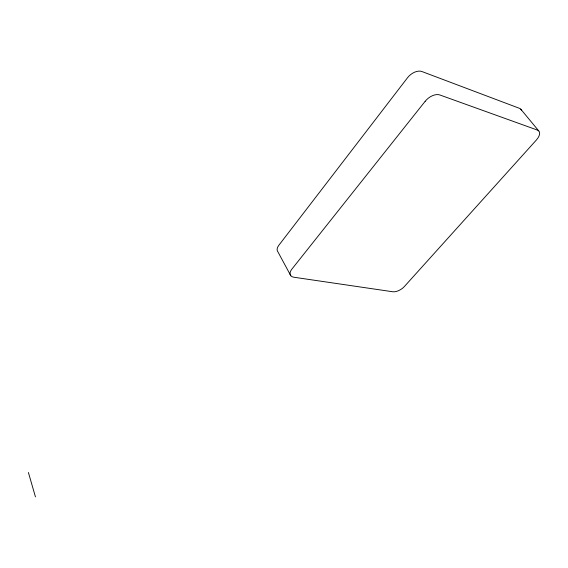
<?xml version="1.0" encoding="UTF-8"?>
<svg xmlns="http://www.w3.org/2000/svg" width="568" height="568" viewBox="0 0 568 568"><rect width="100%" height="100%" fill="white"/><g stroke="black" fill="none" stroke-linecap="round" stroke-linejoin="round"><path stroke-width="0.85" d="M520.771 109.177L538.755 130.917M290.802 275.757L277.944 251.908A9.876 5.808 -29 0 1 278.803 245.326L407.554 77.709A11.623 7.228 -39.4 0 1 421.903 71.525L519.457 108.325A10.636 5.765 -39.1 0 1 521.53 110.497M28.4 472.484L35.45 496.894M425.169 101.303L291.782 269.253A10.061 5.68 -28.8 0 0 293.791 277.219L392.758 291.76A9.23 4.665 -31.3 0 0 404.338 286.577L536.391 139.998A10.849 5.644 -38.4 0 0 537.456 130.093L439.81 94.955A11.871 7.1 -38.6 0 0 425.169 101.303"/></g></svg>
